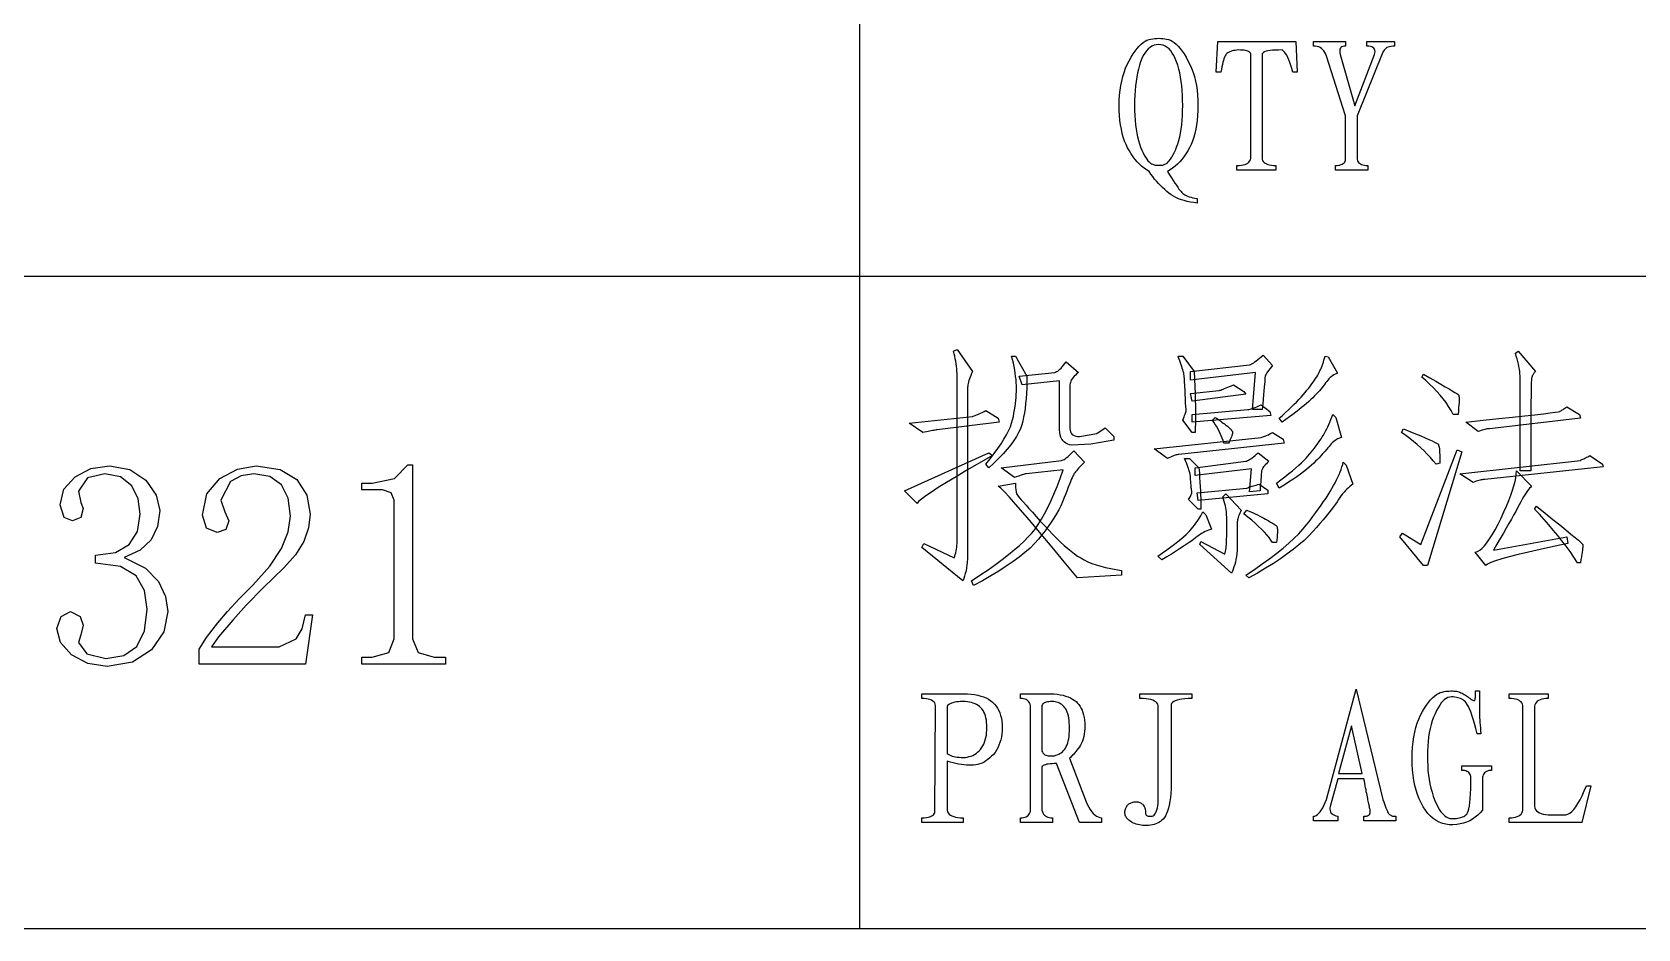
# Model space of a CAD drawing. Extents: x 0 to 420, y 0 to 297.
# Drawn here: x 378.54 to 394.95, y 15 to 24.15 of the extents above; entities that cross this region are included whole.
import ezdxf

# ---------------------------------------------------------------- set-up
doc = ezdxf.new("R2010")
doc.units = 0

msp = doc.modelspace()

# ---------------------------------------------------------------- linework, layer by layer
at = {"color": 7, "lineweight": 25}
for p, q in [((387, 15), (387, 35)), ((415, 21.66), (363, 21.66)), ((415, 15), (303, 15))]:
    msp.add_line(p, q, dxfattribs=at)
for points in [[(389.956, 22.731), (389.93, 22.747), (389.905, 22.765), (389.88, 22.785), (389.857, 22.807), (389.835, 22.83), (389.813, 22.855), (389.793, 22.882), (389.773, 22.911), (389.755, 22.941), (389.737, 22.973), (389.721, 23.007), (389.706, 23.043), (389.693, 23.081), (389.682, 23.121), (389.673, 23.163), (389.665, 23.208), (389.659, 23.254), (389.655, 23.303), (389.652, 23.353), (389.651, 23.406), (389.652, 23.459), (389.655, 23.511), (389.66, 23.561), (389.667, 23.609), (389.677, 23.655), (389.688, 23.7), (389.701, 23.743), (389.716, 23.785), (389.733, 23.825), (389.753, 23.863), (389.773, 23.899), (389.793, 23.932), (389.814, 23.961), (389.834, 23.988), (389.854, 24.011), (389.875, 24.031), (389.895, 24.047), (389.915, 24.061), (389.935, 24.071), (389.956, 24.078), (389.976, 24.083), (389.996, 24.087), (390.016, 24.09), (390.036, 24.091), (390.056, 24.092), (390.076, 24.091), (390.096, 24.09), (390.116, 24.087), (390.135, 24.083), (390.155, 24.078), (390.175, 24.071), (390.194, 24.061), (390.214, 24.047), (390.234, 24.031), (390.254, 24.011), (390.274, 23.988), (390.294, 23.961), (390.314, 23.932), (390.334, 23.899), (390.354, 23.863), (390.374, 23.825), (390.391, 23.785), (390.406, 23.743), (390.419, 23.7), (390.43, 23.655), (390.44, 23.609), (390.447, 23.561), (390.452, 23.511), (390.455, 23.459), (390.456, 23.406), (390.455, 23.353), (390.452, 23.303), (390.448, 23.254), (390.442, 23.208), (390.434, 23.163), (390.425, 23.121), (390.414, 23.081), (390.401, 23.043), (390.386, 23.007), (390.37, 22.973), (390.352, 22.941), (390.333, 22.911), (390.313, 22.882), (390.292, 22.855), (390.27, 22.83), (390.247, 22.807), (390.223, 22.785), (390.197, 22.765), (390.171, 22.747), (390.143, 22.731), (390.164, 22.697), (390.184, 22.667), (390.203, 22.639), (390.22, 22.614), (390.235, 22.591), (390.249, 22.571), (390.262, 22.553), (390.273, 22.538), (390.283, 22.526), (390.292, 22.516), (390.3, 22.507), (390.31, 22.5), (390.322, 22.492), (390.336, 22.486), (390.35, 22.48), (390.367, 22.474), (390.385, 22.469), (390.404, 22.464), (390.425, 22.46), (390.448, 22.457), (390.448, 22.41), (390.413, 22.414), (390.379, 22.419), (390.347, 22.426), (390.315, 22.434), (390.286, 22.443), (390.258, 22.454), (390.231, 22.467), (390.206, 22.48), (390.182, 22.495), (390.159, 22.512), (390.137, 22.529), (390.116, 22.548), (390.095, 22.568), (390.074, 22.588), (390.053, 22.609), (390.033, 22.632), (390.013, 22.655), (389.994, 22.679), (389.975, 22.704)], [(389.995, 22.805), (390.007, 22.801), (390.02, 22.798), (390.032, 22.797), (390.044, 22.795), (390.056, 22.795), (390.068, 22.795), (390.08, 22.797), (390.092, 22.798), (390.104, 22.801), (390.116, 22.805), (390.128, 22.81), (390.14, 22.818), (390.151, 22.829), (390.163, 22.842), (390.176, 22.858), (390.188, 22.877), (390.2, 22.899), (390.212, 22.923), (390.225, 22.951), (390.237, 22.981), (390.249, 23.013), (390.26, 23.048), (390.269, 23.084), (390.277, 23.124), (390.284, 23.165), (390.29, 23.209), (390.294, 23.255), (390.297, 23.303), (390.299, 23.354), (390.3, 23.406), (390.299, 23.459), (390.297, 23.51), (390.294, 23.56), (390.29, 23.607), (390.284, 23.652), (390.277, 23.696), (390.269, 23.738), (390.26, 23.778), (390.249, 23.816), (390.237, 23.852), (390.224, 23.885), (390.21, 23.915), (390.194, 23.941), (390.178, 23.964), (390.16, 23.983), (390.141, 23.999), (390.121, 24.012), (390.1, 24.02), (390.077, 24.026), (390.053, 24.027), (390.03, 24.026), (390.007, 24.02), (389.986, 24.012), (389.966, 23.999), (389.947, 23.983), (389.929, 23.964), (389.913, 23.941), (389.897, 23.915), (389.883, 23.885), (389.87, 23.852), (389.858, 23.816), (389.847, 23.778), (389.838, 23.738), (389.83, 23.696), (389.823, 23.652), (389.817, 23.607), (389.813, 23.56), (389.81, 23.51), (389.808, 23.459), (389.807, 23.406), (389.808, 23.354), (389.81, 23.303), (389.813, 23.255), (389.817, 23.209), (389.823, 23.165), (389.83, 23.124), (389.838, 23.084), (389.847, 23.048), (389.858, 23.013), (389.87, 22.981), (389.882, 22.951), (389.895, 22.923), (389.907, 22.899), (389.92, 22.877), (389.932, 22.858), (389.945, 22.842), (389.957, 22.829), (389.97, 22.818), (389.982, 22.81)], [(391.315, 23.973), (391.279, 23.972), (391.247, 23.971), (391.218, 23.969), (391.193, 23.966), (391.171, 23.963), (391.152, 23.959), (391.137, 23.954), (391.125, 23.948), (391.117, 23.941), (391.112, 23.934), (391.112, 22.856), (391.116, 22.844), (391.123, 22.833), (391.131, 22.824), (391.142, 22.816), (391.155, 22.809), (391.17, 22.803), (391.188, 22.799), (391.207, 22.796), (391.229, 22.794), (391.253, 22.793), (391.253, 22.746), (390.854, 22.746), (390.854, 22.793), (390.878, 22.794), (390.9, 22.796), (390.919, 22.799), (390.937, 22.804), (390.952, 22.811), (390.965, 22.818), (390.976, 22.827), (390.984, 22.838), (390.991, 22.85), (390.995, 22.863), (390.995, 23.934), (390.991, 23.941), (390.985, 23.948), (390.977, 23.954), (390.967, 23.959), (390.956, 23.963), (390.942, 23.966), (390.927, 23.969), (390.91, 23.971), (390.891, 23.972), (390.87, 23.973), (390.852, 23.971), (390.835, 23.968), (390.819, 23.966), (390.805, 23.962), (390.792, 23.958), (390.78, 23.953), (390.769, 23.948), (390.76, 23.943), (390.752, 23.936), (390.745, 23.93), (390.739, 23.922), (390.733, 23.911), (390.727, 23.898), (390.721, 23.883), (390.716, 23.866), (390.71, 23.847), (390.705, 23.825), (390.7, 23.801), (390.695, 23.775), (390.69, 23.746), (390.643, 23.746), (390.659, 24.059), (391.456, 24.059), (391.471, 23.746), (391.425, 23.746), (391.415, 23.782), (391.405, 23.815), (391.395, 23.845), (391.385, 23.872), (391.374, 23.897), (391.363, 23.918), (391.351, 23.936), (391.34, 23.951), (391.328, 23.963)], [(391.862, 22.793), (391.879, 22.794), (391.894, 22.795), (391.907, 22.798), (391.92, 22.802), (391.93, 22.807), (391.94, 22.813), (391.948, 22.82), (391.955, 22.828), (391.96, 22.837), (391.964, 22.848), (391.964, 23.301), (391.768, 23.91), (391.761, 23.929), (391.753, 23.947), (391.743, 23.962), (391.732, 23.975), (391.719, 23.986), (391.706, 23.996), (391.69, 24.003), (391.673, 24.008), (391.655, 24.011), (391.635, 24.012), (391.635, 24.059), (391.964, 24.059), (391.964, 24.012), (391.949, 24.011), (391.936, 24.008), (391.926, 24.004), (391.917, 23.998), (391.911, 23.99), (391.906, 23.981), (391.904, 23.97), (391.904, 23.957), (391.905, 23.942), (391.909, 23.926), (392.057, 23.402), (392.26, 23.926), (392.264, 23.942), (392.265, 23.957), (392.263, 23.97), (392.259, 23.981), (392.253, 23.99), (392.244, 23.998), (392.232, 24.004), (392.218, 24.008), (392.201, 24.011), (392.182, 24.012), (392.182, 24.059), (392.464, 24.059), (392.464, 24.012), (392.446, 24.011), (392.429, 24.009), (392.414, 24.006), (392.4, 24.002), (392.387, 23.996), (392.376, 23.989), (392.367, 23.981), (392.359, 23.972), (392.352, 23.961), (392.346, 23.949), (392.081, 23.301), (392.081, 22.856), (392.085, 22.844), (392.09, 22.833), (392.097, 22.824), (392.106, 22.816), (392.116, 22.809), (392.128, 22.803), (392.141, 22.799), (392.156, 22.796), (392.172, 22.794), (392.19, 22.793), (392.19, 22.746), (391.862, 22.746)], [(388.152, 20.691), (388.143, 20.67), (388.134, 20.65), (388.127, 20.632), (388.121, 20.614), (388.115, 20.597), (388.111, 20.582), (388.108, 20.567), (388.105, 20.554), (388.104, 20.541), (388.103, 20.53), (388.103, 20.503), (388.103, 20.445), (388.103, 20.356), (388.103, 20.235), (388.103, 20.082), (388.103, 19.898), (388.103, 19.682), (388.103, 19.435), (388.103, 19.156), (388.103, 18.845), (388.103, 18.811), (388.101, 18.777), (388.099, 18.745), (388.095, 18.714), (388.091, 18.684), (388.086, 18.656), (388.079, 18.628), (388.072, 18.602), (388.064, 18.576), (388.054, 18.552), (387.634, 18.894), (387.654, 18.933), (387.966, 18.787), (387.972, 18.805), (387.977, 18.822), (387.981, 18.84), (387.985, 18.859), (387.988, 18.877), (387.991, 18.896), (387.993, 18.915), (387.995, 18.934), (387.995, 18.953), (387.996, 18.972), (387.996, 20.642), (387.995, 20.668), (387.994, 20.693), (387.992, 20.718), (387.989, 20.744), (387.986, 20.769), (387.982, 20.795), (387.977, 20.82), (387.971, 20.845), (387.964, 20.871), (387.957, 20.896), (387.996, 20.916)], [(388.709, 20.642), (388.708, 20.581), (388.706, 20.522), (388.704, 20.466), (388.7, 20.413), (388.695, 20.362), (388.689, 20.313), (388.682, 20.267), (388.674, 20.224), (388.665, 20.183), (388.655, 20.144), (388.642, 20.106), (388.624, 20.067), (388.602, 20.027), (388.575, 19.985), (388.544, 19.942), (388.508, 19.897), (388.467, 19.851), (388.422, 19.804), (388.372, 19.755), (388.318, 19.705), (388.289, 19.744), (388.334, 19.799), (388.375, 19.853), (388.412, 19.904), (388.445, 19.952), (388.474, 19.999), (388.5, 20.043), (388.521, 20.085), (388.539, 20.125), (388.552, 20.163), (388.562, 20.198), (388.57, 20.232), (388.576, 20.265), (388.582, 20.298), (388.587, 20.331), (388.591, 20.363), (388.595, 20.394), (388.598, 20.425), (388.6, 20.456), (388.601, 20.486), (388.601, 20.515), (388.601, 20.545), (388.599, 20.576), (388.597, 20.607), (388.593, 20.639), (388.589, 20.672), (388.584, 20.705), (388.577, 20.74), (388.57, 20.775), (388.562, 20.811), (388.552, 20.847), (388.591, 20.847)], [(390.418, 20.691), (390.421, 20.613), (390.424, 20.538), (390.427, 20.467), (390.429, 20.399), (390.43, 20.335), (390.43, 20.274), (390.431, 20.217), (390.43, 20.163), (390.429, 20.113), (390.427, 20.066), (390.398, 20.066), (390.3, 20.193), (390.308, 20.21), (390.314, 20.226), (390.32, 20.24), (390.325, 20.253), (390.328, 20.265), (390.331, 20.276), (390.334, 20.285), (390.335, 20.293), (390.335, 20.3), (390.335, 20.305), (390.334, 20.311), (390.333, 20.32), (390.332, 20.331), (390.331, 20.344), (390.33, 20.36), (390.329, 20.379), (390.328, 20.399), (390.327, 20.423), (390.326, 20.448), (390.325, 20.476), (390.324, 20.505), (390.323, 20.531), (390.321, 20.555), (390.32, 20.578), (390.319, 20.598), (390.317, 20.617), (390.316, 20.634), (390.314, 20.648), (390.312, 20.661), (390.31, 20.672), (390.308, 20.682), (390.305, 20.694), (390.301, 20.708), (390.296, 20.723), (390.291, 20.74), (390.284, 20.758), (390.277, 20.778), (390.27, 20.8), (390.261, 20.823), (390.252, 20.847), (390.3, 20.847)], [(391.013, 20.301), (391.043, 20.681), (390.379, 20.603), (390.379, 20.691), (390.984, 20.759), (390.992, 20.762), (391.002, 20.767), (391.013, 20.772), (391.025, 20.78), (391.038, 20.789), (391.052, 20.799), (391.067, 20.811), (391.084, 20.825), (391.102, 20.84), (391.121, 20.857), (391.218, 20.75), (391.204, 20.733), (391.19, 20.717), (391.179, 20.702), (391.168, 20.688), (391.16, 20.675), (391.153, 20.664), (391.147, 20.653), (391.143, 20.643), (391.141, 20.635), (391.14, 20.628), (391.14, 20.618), (391.139, 20.604), (391.138, 20.584), (391.136, 20.559), (391.133, 20.529), (391.13, 20.493), (391.126, 20.453), (391.122, 20.407), (391.117, 20.357), (391.111, 20.301)], [(391.316, 20.174), (391.287, 20.213), (391.319, 20.242), (391.35, 20.27), (391.38, 20.298), (391.409, 20.325), (391.436, 20.352), (391.461, 20.378), (391.486, 20.403), (391.509, 20.428), (391.53, 20.453), (391.55, 20.476), (391.569, 20.499), (391.587, 20.521), (391.604, 20.543), (391.619, 20.563), (391.633, 20.582), (391.647, 20.601), (391.658, 20.619), (391.669, 20.636), (391.679, 20.652), (391.687, 20.667), (391.695, 20.682), (391.702, 20.697), (391.71, 20.714), (391.717, 20.731), (391.724, 20.749), (391.73, 20.767), (391.737, 20.786), (391.743, 20.806), (391.75, 20.826), (391.755, 20.847), (391.785, 20.838), (391.882, 20.672), (391.869, 20.667), (391.856, 20.661), (391.843, 20.655), (391.83, 20.647), (391.818, 20.637), (391.806, 20.627), (391.794, 20.616), (391.782, 20.603), (391.771, 20.589), (391.76, 20.574), (391.749, 20.558), (391.737, 20.542), (391.724, 20.526), (391.71, 20.509), (391.696, 20.492), (391.68, 20.475), (391.664, 20.457), (391.646, 20.44), (391.628, 20.421), (391.609, 20.403), (391.589, 20.384), (391.566, 20.364), (391.542, 20.343), (391.515, 20.322), (391.487, 20.299), (391.457, 20.276), (391.424, 20.252), (391.39, 20.226), (391.354, 20.2)], [(393.748, 20.623), (393.747, 20.645), (393.746, 20.667), (393.743, 20.691), (393.74, 20.715), (393.735, 20.74), (393.73, 20.766), (393.724, 20.792), (393.716, 20.82), (393.708, 20.848), (393.699, 20.877), (393.728, 20.896), (393.904, 20.691), (393.898, 20.685), (393.893, 20.679), (393.888, 20.673), (393.884, 20.666), (393.88, 20.659), (393.876, 20.652), (393.872, 20.645), (393.87, 20.638), (393.867, 20.63), (393.865, 20.623), (393.863, 20.606), (393.861, 20.572), (393.86, 20.521), (393.859, 20.452), (393.858, 20.366), (393.857, 20.263), (393.856, 20.142), (393.855, 20.004), (393.855, 19.848), (393.855, 19.676), (393.748, 19.676)], [(388.63, 20.642), (388.992, 20.681), (389.002, 20.684), (389.012, 20.689), (389.023, 20.695), (389.034, 20.703), (389.046, 20.713), (389.057, 20.725), (389.07, 20.738), (389.082, 20.753), (389.096, 20.77), (389.109, 20.789), (389.236, 20.681), (389.219, 20.668), (389.204, 20.654), (389.191, 20.641), (389.18, 20.628), (389.17, 20.615), (389.162, 20.603), (389.156, 20.59), (389.152, 20.578), (389.149, 20.566), (389.148, 20.554), (389.148, 20.54), (389.148, 20.518), (389.148, 20.491), (389.148, 20.458), (389.148, 20.418), (389.148, 20.372), (389.148, 20.319), (389.148, 20.261), (389.148, 20.196), (389.148, 20.125), (389.147, 20.106), (389.149, 20.09), (389.153, 20.075), (389.159, 20.062), (389.168, 20.051), (389.179, 20.043), (389.192, 20.036), (389.207, 20.031), (389.225, 20.028), (389.246, 20.027), (389.422, 20.056), (389.509, 20.115), (389.597, 20.027), (389.597, 19.988), (389.363, 19.949), (389.168, 19.939), (389.145, 19.942), (389.125, 19.949), (389.107, 19.957), (389.091, 19.969), (389.077, 19.983), (389.066, 20), (389.056, 20.02), (389.049, 20.042), (389.044, 20.067), (389.041, 20.095), (389.041, 20.593), (388.66, 20.554)], [(390.398, 20.388), (390.379, 20.467), (390.672, 20.496), (390.68, 20.498), (390.69, 20.501), (390.701, 20.505), (390.714, 20.51), (390.728, 20.515), (390.743, 20.522), (390.76, 20.529), (390.778, 20.536), (390.797, 20.545), (390.818, 20.554), (390.925, 20.486), (390.945, 20.457)], [(393.113, 20.252), (393.064, 20.252), (393.042, 20.292), (393.017, 20.333), (392.99, 20.372), (392.961, 20.411), (392.93, 20.449), (392.897, 20.487), (392.861, 20.524), (392.823, 20.561), (392.784, 20.597), (392.742, 20.633), (392.761, 20.662), (392.826, 20.625), (392.885, 20.591), (392.937, 20.561), (392.982, 20.534), (393.021, 20.512), (393.054, 20.492), (393.08, 20.477), (393.099, 20.465), (393.112, 20.457), (393.118, 20.452), (393.12, 20.447), (393.122, 20.439), (393.124, 20.428), (393.124, 20.413), (393.124, 20.394), (393.123, 20.373), (393.122, 20.348), (393.119, 20.319), (393.116, 20.287)], [(390.398, 20.252), (390.964, 20.301), (390.976, 20.303), (390.989, 20.306), (391.001, 20.309), (391.014, 20.313), (391.028, 20.318), (391.042, 20.323), (391.056, 20.329), (391.071, 20.335), (391.086, 20.342), (391.101, 20.349), (391.189, 20.281), (391.199, 20.242), (390.398, 20.174)], [(387.644, 20.066), (387.507, 20.164), (388.152, 20.232), (388.16, 20.234), (388.17, 20.238), (388.181, 20.242), (388.193, 20.246), (388.206, 20.252), (388.22, 20.258), (388.235, 20.265), (388.252, 20.273), (388.27, 20.281), (388.289, 20.291), (388.416, 20.213), (388.425, 20.174), (387.791, 20.095), (387.78, 20.093), (387.769, 20.091), (387.757, 20.089), (387.744, 20.086), (387.73, 20.083), (387.714, 20.08), (387.698, 20.077), (387.681, 20.074), (387.663, 20.07)], [(390.603, 20.193), (390.632, 20.222), (390.651, 20.209), (390.669, 20.197), (390.685, 20.185), (390.7, 20.174), (390.714, 20.164), (390.727, 20.154), (390.738, 20.146), (390.748, 20.138), (390.757, 20.131), (390.764, 20.125), (390.771, 20.119), (390.777, 20.113), (390.783, 20.108), (390.788, 20.103), (390.792, 20.098), (390.797, 20.093), (390.8, 20.088), (390.803, 20.084), (390.806, 20.08), (390.808, 20.076), (390.81, 20.071), (390.81, 20.065), (390.809, 20.057), (390.807, 20.048), (390.803, 20.037), (390.799, 20.024), (390.793, 20.01), (390.786, 19.995), (390.778, 19.977), (390.769, 19.959), (390.72, 19.959), (390.712, 19.984), (390.703, 20.009), (390.693, 20.033), (390.683, 20.057), (390.672, 20.081), (390.659, 20.104), (390.647, 20.127), (390.633, 20.149), (390.618, 20.171)], [(391.287, 19.5), (391.257, 19.549), (391.303, 19.583), (391.345, 19.616), (391.385, 19.647), (391.422, 19.677), (391.455, 19.706), (391.486, 19.733), (391.514, 19.759), (391.539, 19.783), (391.561, 19.806), (391.58, 19.827), (391.597, 19.847), (391.614, 19.867), (391.63, 19.888), (391.645, 19.907), (391.66, 19.927), (391.675, 19.946), (391.688, 19.966), (391.702, 19.985), (391.714, 20.004), (391.726, 20.022), (391.738, 20.041), (391.749, 20.061), (391.76, 20.082), (391.772, 20.103), (391.782, 20.126), (391.793, 20.149), (391.803, 20.174), (391.814, 20.199), (391.824, 20.225), (391.834, 20.252), (391.863, 20.222), (391.922, 20.017), (391.908, 20.013), (391.895, 20.007), (391.881, 20.001), (391.868, 19.993), (391.856, 19.984), (391.843, 19.975), (391.831, 19.964), (391.818, 19.952), (391.806, 19.939), (391.795, 19.925), (391.782, 19.91), (391.77, 19.894), (391.756, 19.878), (391.741, 19.862), (391.726, 19.845), (391.71, 19.828), (391.693, 19.81), (391.676, 19.792), (391.657, 19.773), (391.638, 19.754), (391.617, 19.734), (391.593, 19.712), (391.566, 19.69), (391.535, 19.666), (391.502, 19.641), (391.465, 19.615), (391.425, 19.588), (391.382, 19.56), (391.336, 19.53)], [(393.191, 20.174), (393.369, 20.192), (393.529, 20.209), (393.671, 20.224), (393.794, 20.238), (393.899, 20.249), (393.986, 20.259), (394.054, 20.267), (394.104, 20.274), (394.135, 20.278), (394.148, 20.281), (394.152, 20.283), (394.157, 20.286), (394.163, 20.289), (394.17, 20.293), (394.177, 20.298), (394.186, 20.303), (394.195, 20.309), (394.204, 20.315), (394.215, 20.322), (394.226, 20.33), (394.353, 20.252), (394.363, 20.213), (393.435, 20.105), (393.427, 20.105), (393.418, 20.104), (393.408, 20.103), (393.398, 20.101), (393.386, 20.098), (393.374, 20.095), (393.361, 20.091), (393.348, 20.086), (393.333, 20.081), (393.318, 20.076)], [(391.218, 20.066), (391.326, 19.998), (391.336, 19.959), (390.261, 19.842), (390.253, 19.841), (390.244, 19.84), (390.234, 19.838), (390.224, 19.835), (390.213, 19.832), (390.2, 19.827), (390.188, 19.822), (390.174, 19.817), (390.159, 19.81), (390.144, 19.802), (390.007, 19.9), (391.101, 20.017), (391.109, 20.02), (391.118, 20.022), (391.128, 20.026), (391.139, 20.03), (391.15, 20.034), (391.162, 20.04), (391.175, 20.045), (391.189, 20.052), (391.203, 20.059)], [(392.927, 19.754), (392.888, 19.744), (392.86, 19.779), (392.831, 19.813), (392.799, 19.847), (392.766, 19.88), (392.732, 19.912), (392.696, 19.944), (392.659, 19.976), (392.62, 20.006), (392.579, 20.037), (392.537, 20.066), (392.556, 20.105), (392.621, 20.079), (392.68, 20.055), (392.732, 20.033), (392.777, 20.014), (392.816, 19.997), (392.849, 19.982), (392.874, 19.969), (392.894, 19.958), (392.907, 19.95), (392.913, 19.944), (392.915, 19.938), (392.918, 19.929), (392.92, 19.917), (392.922, 19.902), (392.924, 19.884), (392.925, 19.864), (392.926, 19.84), (392.927, 19.814), (392.927, 19.785)], [(388.357, 19.832), (388.219, 19.753), (388.095, 19.681), (387.984, 19.616), (387.887, 19.557), (387.803, 19.505), (387.732, 19.459), (387.676, 19.42), (387.632, 19.388), (387.602, 19.362), (387.586, 19.343), (387.459, 19.47), (388.318, 19.861)], [(388.826, 18.977), (388.786, 18.933), (388.74, 18.888), (388.688, 18.842), (388.63, 18.796), (388.567, 18.749), (388.498, 18.701), (388.422, 18.653), (388.341, 18.604), (388.255, 18.554), (388.162, 18.504), (388.142, 18.552), (388.229, 18.61), (388.311, 18.666), (388.386, 18.719), (388.456, 18.771), (388.521, 18.821), (388.579, 18.869), (388.632, 18.915), (388.68, 18.959), (388.721, 19.001), (388.757, 19.041), (388.791, 19.082), (388.823, 19.129), (388.856, 19.181), (388.889, 19.238), (388.921, 19.3), (388.953, 19.367), (388.985, 19.439), (389.017, 19.516), (389.048, 19.598), (389.08, 19.685), (388.699, 19.646), (388.691, 19.644), (388.682, 19.642), (388.672, 19.639), (388.661, 19.635), (388.65, 19.632), (388.638, 19.627), (388.625, 19.623), (388.611, 19.618), (388.597, 19.613), (388.582, 19.607), (388.445, 19.705), (389.06, 19.783), (389.068, 19.784), (389.078, 19.787), (389.088, 19.792), (389.099, 19.799), (389.111, 19.807), (389.125, 19.818), (389.139, 19.831), (389.154, 19.845), (389.17, 19.862), (389.187, 19.881), (389.295, 19.763), (389.278, 19.746), (389.262, 19.73), (389.248, 19.715), (389.235, 19.702), (389.224, 19.689), (389.214, 19.677), (389.205, 19.667), (389.198, 19.657), (389.192, 19.649), (389.187, 19.641), (389.183, 19.633), (389.177, 19.621), (389.17, 19.605), (389.162, 19.587), (389.153, 19.564), (389.143, 19.539), (389.131, 19.51), (389.118, 19.477), (389.105, 19.441), (389.089, 19.402), (389.073, 19.361), (389.054, 19.319), (389.033, 19.278), (389.01, 19.236), (388.984, 19.193), (388.957, 19.151), (388.927, 19.108), (388.896, 19.065), (388.862, 19.021)], [(390.427, 19.627), (390.427, 19.705), (390.945, 19.773), (390.953, 19.776), (390.963, 19.78), (390.973, 19.785), (390.984, 19.792), (390.996, 19.8), (391.009, 19.809), (391.024, 19.82), (391.039, 19.833), (391.055, 19.846), (391.072, 19.861), (391.179, 19.773), (391.166, 19.76), (391.155, 19.747), (391.144, 19.736), (391.135, 19.725), (391.127, 19.715), (391.12, 19.705), (391.115, 19.697), (391.111, 19.689), (391.108, 19.682), (391.106, 19.676), (391.105, 19.668), (391.104, 19.658), (391.103, 19.645), (391.101, 19.629), (391.1, 19.61), (391.098, 19.588), (391.097, 19.563), (391.095, 19.535), (391.093, 19.504), (391.091, 19.47), (390.984, 19.461), (391.004, 19.695)], [(392.517, 19.002), (392.547, 19.041), (392.732, 18.924), (393.103, 19.89), (393.152, 19.871), (392.8, 18.709), (392.761, 18.709)], [(379.93, 18.241), (379.889, 18.032), (379.766, 17.849), (379.57, 17.722), (379.31, 17.679), (379.114, 17.709), (378.948, 17.796), (378.834, 17.922), (378.796, 18.065), (378.842, 18.188), (378.936, 18.241), (379.035, 18.188), (379.065, 18.101), (379.041, 18.001), (379.018, 17.925), (379.105, 17.808), (379.298, 17.761), (379.483, 17.792), (379.614, 17.884), (379.693, 18.041), (379.719, 18.264), (379.692, 18.454), (379.608, 18.603), (379.449, 18.7), (379.193, 18.732), (379.193, 18.814), (379.396, 18.842), (379.538, 18.925), (379.622, 19.058), (379.649, 19.235), (379.627, 19.389), (379.562, 19.522), (379.449, 19.614), (379.287, 19.644), (379.111, 19.603), (379.018, 19.469), (379.041, 19.352), (379.065, 19.293), (379.041, 19.2), (378.959, 19.165), (378.872, 19.2), (378.831, 19.329), (378.869, 19.488), (378.983, 19.615), (379.146, 19.698), (379.334, 19.726), (379.544, 19.69), (379.708, 19.58), (379.813, 19.429), (379.848, 19.27), (379.826, 19.108), (379.76, 18.972), (379.648, 18.865), (379.486, 18.791), (379.702, 18.682), (379.836, 18.545), (379.907, 18.393)], [(381.186, 19.212), (381.162, 19.397), (381.092, 19.533), (380.975, 19.617), (380.811, 19.644), (380.681, 19.625), (380.572, 19.568), (380.472, 19.375), (380.513, 19.258), (380.554, 19.165), (380.525, 19.077), (380.437, 19.048), (380.326, 19.089), (380.285, 19.223), (380.329, 19.44), (380.461, 19.598), (380.642, 19.694), (380.835, 19.726), (381.079, 19.691), (381.25, 19.586), (381.351, 19.428), (381.385, 19.235), (381.368, 19.095), (381.32, 18.954), (381.237, 18.817), (381.116, 18.685), (380.907, 18.481), (380.733, 18.303), (380.595, 18.153), (380.45, 17.982), (380.379, 17.878), (381.069, 17.878), (381.244, 17.96), (381.303, 18.062), (381.338, 18.206), (381.408, 18.206), (381.338, 17.703), (380.25, 17.703), (380.25, 17.855), (380.328, 17.975), (380.443, 18.124), (380.542, 18.24), (380.661, 18.368), (380.8, 18.51), (380.972, 18.703), (381.092, 18.884), (381.162, 19.054)], [(382.43, 19.738), (382.43, 17.96), (382.488, 17.82), (382.652, 17.773), (382.769, 17.773), (382.769, 17.703), (381.915, 17.703), (381.915, 17.773), (382.02, 17.773), (382.19, 17.82), (382.243, 17.96), (382.243, 19.375), (382.213, 19.451), (382.126, 19.481), (381.915, 19.481), (381.915, 19.551), (382.02, 19.551), (382.248, 19.598), (382.383, 19.738)], [(390.466, 19.705), (390.47, 19.655), (390.473, 19.607), (390.476, 19.56), (390.479, 19.516), (390.481, 19.473), (390.483, 19.432), (390.484, 19.392), (390.485, 19.355), (390.486, 19.319), (390.486, 19.285), (390.457, 19.285), (390.359, 19.383), (390.366, 19.394), (390.373, 19.405), (390.378, 19.415), (390.383, 19.424), (390.387, 19.433), (390.39, 19.441), (390.392, 19.448), (390.393, 19.454), (390.394, 19.46), (390.393, 19.466), (390.392, 19.471), (390.391, 19.477), (390.39, 19.484), (390.389, 19.492), (390.388, 19.501), (390.387, 19.511), (390.386, 19.521), (390.385, 19.533), (390.384, 19.545), (390.383, 19.558), (390.382, 19.572), (390.381, 19.584), (390.38, 19.595), (390.38, 19.606), (390.379, 19.616), (390.378, 19.625), (390.377, 19.632), (390.376, 19.64), (390.375, 19.646), (390.374, 19.651), (390.372, 19.657), (390.37, 19.665), (390.367, 19.675), (390.363, 19.687), (390.358, 19.701), (390.352, 19.717), (390.345, 19.736), (390.338, 19.756), (390.329, 19.778), (390.32, 19.802), (390.369, 19.802)], [(390.974, 18.582), (390.945, 18.611), (391.032, 18.669), (391.113, 18.725), (391.189, 18.78), (391.26, 18.834), (391.325, 18.886), (391.384, 18.936), (391.437, 18.985), (391.486, 19.033), (391.528, 19.079), (391.565, 19.124), (391.598, 19.167), (391.63, 19.209), (391.66, 19.249), (391.689, 19.289), (391.715, 19.326), (391.74, 19.363), (391.764, 19.398), (391.785, 19.432), (391.805, 19.464), (391.824, 19.495), (391.841, 19.525), (391.857, 19.554), (391.871, 19.583), (391.885, 19.61), (391.897, 19.638), (391.908, 19.664), (391.918, 19.69), (391.927, 19.715), (391.935, 19.74), (391.941, 19.763), (391.97, 19.734), (392.039, 19.539), (392.023, 19.528), (392.008, 19.517), (391.993, 19.504), (391.978, 19.49), (391.963, 19.475), (391.948, 19.459), (391.934, 19.442), (391.92, 19.423), (391.906, 19.403), (391.892, 19.383), (391.877, 19.36), (391.86, 19.335), (391.84, 19.308), (391.817, 19.279), (391.792, 19.247), (391.764, 19.213), (391.734, 19.177), (391.702, 19.139), (391.666, 19.098), (391.629, 19.055), (391.587, 19.011), (391.54, 18.966), (391.488, 18.92), (391.43, 18.874), (391.367, 18.827), (391.299, 18.779), (391.226, 18.731), (391.147, 18.682), (391.063, 18.632)], [(393.132, 19.646), (394.363, 19.783), (394.371, 19.787), (394.379, 19.791), (394.388, 19.796), (394.397, 19.8), (394.407, 19.805), (394.417, 19.81), (394.427, 19.815), (394.438, 19.82), (394.449, 19.826), (394.461, 19.832), (394.588, 19.744), (394.597, 19.715), (393.386, 19.588), (393.378, 19.587), (393.369, 19.586), (393.359, 19.585), (393.349, 19.583), (393.338, 19.58), (393.325, 19.577), (393.313, 19.573), (393.299, 19.569), (393.284, 19.564), (393.269, 19.558)], [(388.416, 19.519), (388.591, 19.549), (388.592, 19.532), (388.592, 19.516), (388.593, 19.502), (388.594, 19.488), (388.595, 19.477), (388.597, 19.466), (388.599, 19.457), (388.601, 19.449), (388.603, 19.442), (388.606, 19.436), (388.611, 19.429), (388.62, 19.417), (388.634, 19.401), (388.651, 19.381), (388.673, 19.356), (388.699, 19.326), (388.729, 19.292), (388.764, 19.253), (388.803, 19.21), (388.845, 19.163), (388.89, 19.114), (388.932, 19.069), (388.974, 19.026), (389.014, 18.986), (389.053, 18.949), (389.09, 18.915), (389.126, 18.884), (389.161, 18.855), (389.194, 18.829), (389.226, 18.806), (389.259, 18.786), (389.294, 18.766), (389.332, 18.748), (389.373, 18.731), (389.417, 18.716), (389.463, 18.702), (389.512, 18.689), (389.564, 18.678), (389.618, 18.668), (389.675, 18.66), (389.675, 18.611), (389.226, 18.582), (389.09, 18.748), (388.966, 18.897), (388.854, 19.031), (388.754, 19.149), (388.667, 19.251), (388.592, 19.336), (388.53, 19.406), (388.479, 19.46), (388.441, 19.498)], [(391.17, 19.48), (391.17, 19.441), (390.457, 19.373), (390.447, 19.451), (390.955, 19.5), (390.965, 19.504), (390.975, 19.508), (390.987, 19.511), (390.998, 19.515), (391.011, 19.519), (391.024, 19.523), (391.037, 19.527), (391.052, 19.531), (391.066, 19.535), (391.082, 19.539)], [(393.738, 19.329), (393.721, 19.297), (393.702, 19.262), (393.681, 19.224), (393.658, 19.182), (393.633, 19.137), (393.605, 19.089), (393.576, 19.038), (393.544, 18.984), (393.51, 18.926), (393.474, 18.865), (394.226, 19.002), (394.236, 18.933), (394.087, 18.903), (393.952, 18.874), (393.832, 18.847), (393.727, 18.822), (393.635, 18.799), (393.559, 18.777), (393.496, 18.758), (393.448, 18.74), (393.415, 18.723), (393.396, 18.709), (393.289, 18.845), (393.311, 18.852), (393.334, 18.866), (393.358, 18.885), (393.382, 18.91), (393.408, 18.942), (393.435, 18.98), (393.463, 19.024), (393.492, 19.074), (393.522, 19.13), (393.552, 19.192), (393.582, 19.256), (393.609, 19.316), (393.632, 19.373), (393.652, 19.426), (393.67, 19.477), (393.684, 19.523), (393.695, 19.566), (393.702, 19.606), (393.707, 19.643), (393.709, 19.676), (393.865, 19.519), (393.855, 19.51), (393.844, 19.499), (393.833, 19.486), (393.821, 19.47), (393.809, 19.452), (393.796, 19.432), (393.782, 19.41), (393.768, 19.385), (393.753, 19.358)], [(390.75, 19.207), (390.749, 19.223), (390.748, 19.24), (390.746, 19.258), (390.743, 19.277), (390.74, 19.297), (390.736, 19.318), (390.73, 19.34), (390.725, 19.363), (390.718, 19.387), (390.711, 19.412), (390.74, 19.441), (390.896, 19.275), (390.889, 19.258), (390.882, 19.242), (390.876, 19.227), (390.871, 19.213), (390.867, 19.199), (390.863, 19.187), (390.861, 19.176), (390.859, 19.166), (390.857, 19.156), (390.857, 19.148), (390.857, 19.139), (390.857, 19.126), (390.857, 19.109), (390.857, 19.089), (390.857, 19.065), (390.857, 19.038), (390.857, 19.007), (390.857, 18.973), (390.857, 18.935), (390.857, 18.894), (390.855, 18.862), (390.852, 18.831), (390.848, 18.801), (390.843, 18.772), (390.838, 18.745), (390.831, 18.72), (390.824, 18.695), (390.816, 18.672), (390.808, 18.651), (390.798, 18.631), (390.476, 18.924), (390.486, 18.953), (390.73, 18.826), (390.734, 18.84), (390.737, 18.855), (390.74, 18.87), (390.743, 18.887), (390.745, 18.904), (390.747, 18.922), (390.748, 18.941), (390.749, 18.96), (390.749, 18.981), (390.75, 19.002)], [(390.593, 19.08), (390.578, 19.075), (390.562, 19.07), (390.546, 19.064), (390.53, 19.056), (390.514, 19.048), (390.498, 19.039), (390.482, 19.029), (390.465, 19.017), (390.449, 19.005), (390.432, 18.992), (390.414, 18.977), (390.392, 18.961), (390.366, 18.943), (390.337, 18.923), (390.304, 18.902), (390.268, 18.878), (390.228, 18.853), (390.184, 18.826), (390.137, 18.798), (390.086, 18.767), (390.047, 18.806), (390.094, 18.839), (390.138, 18.87), (390.178, 18.899), (390.216, 18.927), (390.25, 18.954), (390.281, 18.979), (390.309, 19.003), (390.334, 19.025), (390.355, 19.046), (390.374, 19.065), (390.39, 19.084), (390.405, 19.102), (390.42, 19.121), (390.435, 19.14), (390.448, 19.159), (390.461, 19.178), (390.473, 19.197), (390.485, 19.217), (390.495, 19.236), (390.505, 19.256), (390.535, 19.226)], [(390.925, 19.236), (390.955, 19.275), (390.985, 19.262), (391.013, 19.249), (391.04, 19.237), (391.065, 19.225), (391.088, 19.214), (391.109, 19.204), (391.128, 19.194), (391.145, 19.184), (391.161, 19.176), (391.174, 19.168), (391.187, 19.16), (391.198, 19.153), (391.209, 19.146), (391.218, 19.14), (391.227, 19.135), (391.235, 19.13), (391.242, 19.125), (391.248, 19.121), (391.253, 19.117), (391.257, 19.114), (391.261, 19.11), (391.264, 19.102), (391.266, 19.092), (391.267, 19.08), (391.267, 19.064), (391.267, 19.045), (391.266, 19.024), (391.264, 19), (391.261, 18.973), (391.257, 18.943), (391.218, 18.943), (391.201, 18.969), (391.182, 18.995), (391.159, 19.023), (391.134, 19.051), (391.106, 19.08), (391.075, 19.109), (391.042, 19.14), (391.006, 19.171), (390.967, 19.203)], [(394.363, 18.738), (394.334, 18.738), (394.296, 18.794), (394.257, 18.851), (394.216, 18.906), (394.174, 18.961), (394.131, 19.016), (394.086, 19.071), (394.04, 19.125), (393.993, 19.179), (393.944, 19.232), (393.894, 19.285), (393.914, 19.314), (394.003, 19.243), (394.083, 19.18), (394.153, 19.123), (394.214, 19.074), (394.266, 19.031), (394.309, 18.995), (394.343, 18.967), (394.367, 18.945), (394.382, 18.931), (394.387, 18.924), (394.388, 18.918), (394.388, 18.91), (394.387, 18.899), (394.386, 18.884), (394.384, 18.867), (394.381, 18.847), (394.377, 18.824), (394.373, 18.799), (394.368, 18.77)], [(387.776, 17.281), (387.772, 17.295), (387.766, 17.307), (387.757, 17.317), (387.746, 17.326), (387.733, 17.334), (387.718, 17.341), (387.701, 17.345), (387.681, 17.349), (387.659, 17.351), (387.635, 17.352), (387.635, 17.399), (388.065, 17.399), (388.103, 17.398), (388.139, 17.395), (388.174, 17.391), (388.206, 17.385), (388.236, 17.377), (388.264, 17.368), (388.291, 17.357), (388.315, 17.344), (388.338, 17.329), (388.358, 17.313), (388.377, 17.295), (388.393, 17.275), (388.408, 17.253), (388.421, 17.23), (388.431, 17.205), (388.44, 17.179), (388.447, 17.15), (388.452, 17.12), (388.455, 17.088), (388.456, 17.055), (388.455, 17.021), (388.452, 16.989), (388.448, 16.958), (388.441, 16.929), (388.433, 16.901), (388.423, 16.874), (388.412, 16.849), (388.398, 16.825), (388.383, 16.802), (388.366, 16.781), (388.348, 16.762), (388.329, 16.745), (388.31, 16.729), (388.29, 16.715), (388.27, 16.703), (388.25, 16.693), (388.229, 16.685), (388.207, 16.679), (388.185, 16.675), (388.163, 16.672), (388.14, 16.671), (388.116, 16.671), (388.091, 16.672), (388.065, 16.675), (388.039, 16.678), (388.011, 16.682), (387.983, 16.688), (387.954, 16.695), (387.924, 16.702), (387.893, 16.711), (387.893, 16.211), (387.898, 16.196), (387.905, 16.183), (387.915, 16.171), (387.927, 16.161), (387.942, 16.153), (387.96, 16.146), (387.98, 16.14), (388.003, 16.136), (388.029, 16.134), (388.057, 16.133), (388.057, 16.086), (387.635, 16.086), (387.635, 16.133), (387.659, 16.134), (387.681, 16.136), (387.7, 16.139), (387.717, 16.143), (387.731, 16.149), (387.743, 16.156), (387.753, 16.164), (387.76, 16.173), (387.766, 16.184), (387.768, 16.196)], [(388.862, 16.656), (388.862, 16.211), (388.866, 16.196), (388.871, 16.183), (388.878, 16.171), (388.887, 16.161), (388.897, 16.153), (388.909, 16.146), (388.922, 16.14), (388.937, 16.136), (388.953, 16.134), (388.971, 16.133), (388.971, 16.086), (388.643, 16.086), (388.643, 16.133), (388.66, 16.134), (388.675, 16.136), (388.689, 16.139), (388.701, 16.144), (388.712, 16.151), (388.721, 16.158), (388.729, 16.167), (388.736, 16.178), (388.741, 16.19), (388.745, 16.203), (388.745, 17.281), (388.741, 17.295), (388.736, 17.307), (388.729, 17.317), (388.721, 17.326), (388.712, 17.334), (388.701, 17.341), (388.689, 17.345), (388.675, 17.349), (388.66, 17.351), (388.643, 17.352), (388.643, 17.399), (388.987, 17.399), (389.019, 17.395), (389.049, 17.39), (389.077, 17.384), (389.104, 17.376), (389.129, 17.367), (389.152, 17.357), (389.173, 17.346), (389.192, 17.334), (389.21, 17.32), (389.225, 17.305), (389.239, 17.289), (389.252, 17.271), (389.263, 17.251), (389.273, 17.231), (389.281, 17.208), (389.288, 17.184), (389.293, 17.159), (389.297, 17.132), (389.299, 17.104), (389.3, 17.074), (389.299, 17.045), (389.297, 17.016), (389.294, 16.989), (389.289, 16.964), (389.283, 16.94), (389.276, 16.917), (389.267, 16.896), (389.257, 16.876), (389.246, 16.857), (389.233, 16.84), (389.22, 16.824), (389.208, 16.81), (389.197, 16.797), (389.187, 16.785), (389.177, 16.775), (389.169, 16.766), (389.161, 16.758), (389.154, 16.751), (389.148, 16.746), (389.143, 16.742), (389.315, 16.297), (389.328, 16.267), (389.341, 16.241), (389.355, 16.217), (389.37, 16.196), (389.385, 16.178), (389.401, 16.163), (389.418, 16.151), (389.435, 16.142), (389.453, 16.136), (389.471, 16.133), (389.471, 16.086), (389.245, 16.086), (389.01, 16.688), (388.987, 16.687), (388.965, 16.686), (388.945, 16.685), (388.927, 16.683), (388.911, 16.68), (388.897, 16.676), (388.885, 16.672), (388.875, 16.668), (388.868, 16.662)], [(389.772, 16.094), (389.761, 16.102), (389.751, 16.11), (389.742, 16.118), (389.734, 16.126), (389.727, 16.135), (389.722, 16.144), (389.717, 16.152), (389.713, 16.161), (389.711, 16.171), (389.71, 16.18), (389.709, 16.189), (389.71, 16.198), (389.711, 16.207), (389.712, 16.216), (389.715, 16.224), (389.718, 16.232), (389.721, 16.24), (389.726, 16.247), (389.731, 16.255), (389.737, 16.262), (389.744, 16.269), (389.75, 16.275), (389.758, 16.28), (389.766, 16.284), (389.774, 16.288), (389.783, 16.291), (389.792, 16.294), (389.802, 16.296), (389.812, 16.297), (389.823, 16.297), (389.834, 16.297), (389.844, 16.296), (389.853, 16.294), (389.862, 16.291), (389.87, 16.287), (389.877, 16.283), (389.884, 16.278), (389.891, 16.272), (389.896, 16.265), (389.901, 16.258), (389.906, 16.25), (389.909, 16.243), (389.913, 16.235), (389.915, 16.227), (389.918, 16.22), (389.919, 16.213), (389.921, 16.205), (389.921, 16.198), (389.921, 16.191), (389.921, 16.184), (389.921, 16.177), (389.922, 16.171), (389.924, 16.166), (389.928, 16.161), (389.932, 16.157), (389.938, 16.154), (389.946, 16.152), (389.954, 16.15), (389.964, 16.149), (389.975, 16.149), (389.987, 16.15), (389.997, 16.154), (390.007, 16.161), (390.015, 16.17), (390.023, 16.182), (390.03, 16.196), (390.036, 16.214), (390.042, 16.234), (390.046, 16.256), (390.05, 16.281), (390.05, 17.281), (390.045, 17.295), (390.037, 17.307), (390.026, 17.317), (390.012, 17.326), (389.995, 17.334), (389.975, 17.341), (389.951, 17.345), (389.925, 17.349), (389.895, 17.351), (389.862, 17.352), (389.862, 17.399), (390.393, 17.399), (390.393, 17.352), (390.356, 17.351), (390.322, 17.349), (390.292, 17.346), (390.266, 17.342), (390.243, 17.336), (390.224, 17.329), (390.208, 17.321), (390.196, 17.312), (390.187, 17.301), (390.182, 17.289), (390.182, 16.43), (390.179, 16.383), (390.174, 16.34), (390.168, 16.3), (390.162, 16.264), (390.154, 16.232), (390.145, 16.203), (390.136, 16.177), (390.125, 16.155), (390.113, 16.136), (390.1, 16.121), (390.087, 16.109), (390.072, 16.097), (390.057, 16.087), (390.042, 16.079), (390.025, 16.071), (390.008, 16.066), (389.99, 16.061), (389.972, 16.058), (389.952, 16.056), (389.932, 16.055), (389.912, 16.055), (389.893, 16.056), (389.875, 16.058), (389.858, 16.061), (389.842, 16.065), (389.826, 16.069), (389.811, 16.074), (389.797, 16.08), (389.784, 16.087)], [(392.214, 16.219), (392.212, 16.227), (392.21, 16.236), (392.208, 16.246), (392.206, 16.256), (392.204, 16.267), (392.201, 16.278), (392.199, 16.291), (392.196, 16.304), (392.193, 16.318), (392.19, 16.332), (392.187, 16.348), (392.184, 16.364), (392.18, 16.381), (392.176, 16.4), (392.173, 16.419), (392.169, 16.44), (392.164, 16.461), (392.16, 16.483), (392.156, 16.507), (392.151, 16.531), (391.885, 16.531), (391.807, 16.25), (391.804, 16.235), (391.803, 16.221), (391.805, 16.208), (391.809, 16.196), (391.815, 16.186), (391.824, 16.176), (391.836, 16.168), (391.85, 16.16), (391.866, 16.154), (391.885, 16.149), (391.885, 16.102), (391.635, 16.102), (391.635, 16.149), (391.649, 16.152), (391.663, 16.158), (391.677, 16.167), (391.69, 16.18), (391.704, 16.196), (391.717, 16.214), (391.73, 16.236), (391.743, 16.261), (391.756, 16.289), (391.768, 16.321), (392.073, 17.446), (392.346, 16.321), (392.354, 16.297), (392.361, 16.275), (392.368, 16.255), (392.375, 16.237), (392.382, 16.221), (392.388, 16.207), (392.393, 16.195), (392.399, 16.186), (392.404, 16.178), (392.409, 16.172), (392.414, 16.168), (392.419, 16.164), (392.425, 16.16), (392.431, 16.157), (392.438, 16.154), (392.445, 16.152), (392.453, 16.151), (392.461, 16.15), (392.47, 16.149), (392.479, 16.149), (392.479, 16.102), (392.151, 16.102), (392.151, 16.149), (392.159, 16.149), (392.166, 16.149), (392.172, 16.15), (392.179, 16.151), (392.184, 16.153), (392.19, 16.154), (392.194, 16.156), (392.199, 16.159), (392.202, 16.161), (392.206, 16.164), (392.209, 16.168), (392.211, 16.171), (392.213, 16.176), (392.215, 16.181), (392.216, 16.186), (392.216, 16.191), (392.216, 16.198), (392.216, 16.204), (392.215, 16.211)], [(392.952, 17.418), (392.971, 17.422), (392.989, 17.425), (393.007, 17.427), (393.024, 17.428), (393.04, 17.429), (393.055, 17.429), (393.069, 17.428), (393.083, 17.427), (393.096, 17.425), (393.108, 17.422), (393.12, 17.419), (393.131, 17.415), (393.143, 17.41), (393.154, 17.405), (393.166, 17.4), (393.177, 17.393), (393.188, 17.387), (393.199, 17.38), (393.21, 17.372), (393.221, 17.363), (393.232, 17.355), (393.241, 17.348), (393.25, 17.343), (393.258, 17.338), (393.264, 17.334), (393.27, 17.332), (393.275, 17.33), (393.279, 17.33), (393.282, 17.33), (393.284, 17.332), (393.285, 17.335), (393.287, 17.34), (393.288, 17.346), (393.289, 17.353), (393.29, 17.363), (393.29, 17.373), (393.291, 17.385), (393.291, 17.398), (393.292, 17.413), (393.292, 17.43), (393.331, 17.43), (393.331, 17.413), (393.331, 17.395), (393.331, 17.377), (393.331, 17.359), (393.331, 17.341), (393.331, 17.323), (393.331, 17.304), (393.331, 17.285), (393.331, 17.266), (393.331, 17.246), (393.331, 17.226), (393.331, 17.205), (393.332, 17.182), (393.333, 17.159), (393.335, 17.134), (393.336, 17.108), (393.338, 17.081), (393.341, 17.053), (393.343, 17.023), (393.346, 16.992), (393.307, 16.992), (393.294, 17.046), (393.28, 17.096), (393.267, 17.14), (393.254, 17.18), (393.242, 17.215), (393.23, 17.246), (393.219, 17.271), (393.207, 17.292), (393.197, 17.309), (393.186, 17.321), (393.176, 17.329), (393.164, 17.337), (393.152, 17.344), (393.139, 17.351), (393.126, 17.356), (393.111, 17.36), (393.096, 17.363), (393.08, 17.366), (393.063, 17.367), (393.046, 17.367), (393.028, 17.366), (393.01, 17.361), (392.993, 17.352), (392.976, 17.34), (392.959, 17.324), (392.942, 17.306), (392.926, 17.283), (392.909, 17.257), (392.893, 17.228), (392.878, 17.196), (392.863, 17.16), (392.85, 17.123), (392.838, 17.085), (392.828, 17.044), (392.819, 17.002), (392.812, 16.958), (392.807, 16.913), (392.803, 16.866), (392.8, 16.817), (392.8, 16.766), (392.8, 16.715), (392.803, 16.665), (392.806, 16.617), (392.811, 16.57), (392.818, 16.525), (392.826, 16.48), (392.836, 16.437), (392.847, 16.396), (392.86, 16.356), (392.874, 16.317), (392.889, 16.28), (392.905, 16.248), (392.921, 16.219), (392.938, 16.194), (392.956, 16.173), (392.974, 16.156), (392.993, 16.142), (393.013, 16.133), (393.033, 16.127), (393.053, 16.125), (393.074, 16.126), (393.093, 16.127), (393.111, 16.129), (393.128, 16.133), (393.143, 16.137), (393.158, 16.142), (393.171, 16.148), (393.182, 16.155), (393.193, 16.163), (393.202, 16.172), (393.21, 16.184), (393.217, 16.202), (393.224, 16.226), (393.229, 16.256), (393.234, 16.291), (393.238, 16.332), (393.241, 16.379), (393.243, 16.432), (393.244, 16.491), (393.245, 16.555), (393.241, 16.567), (393.236, 16.577), (393.23, 16.587), (393.222, 16.595), (393.214, 16.602), (393.204, 16.607), (393.192, 16.612), (393.18, 16.615), (393.166, 16.617), (393.151, 16.617), (393.151, 16.664), (393.456, 16.664), (393.456, 16.617), (393.441, 16.617), (393.427, 16.615), (393.415, 16.611), (393.403, 16.606), (393.393, 16.6), (393.385, 16.592), (393.377, 16.583), (393.371, 16.572), (393.366, 16.56), (393.362, 16.547), (393.362, 16.211), (393.339, 16.184), (393.315, 16.16), (393.289, 16.139), (393.261, 16.12), (393.232, 16.104), (393.201, 16.09), (393.169, 16.079), (393.135, 16.071), (393.099, 16.066), (393.061, 16.063), (393.024, 16.063), (392.988, 16.068), (392.953, 16.076), (392.921, 16.088), (392.889, 16.105), (392.86, 16.125), (392.832, 16.149), (392.805, 16.178), (392.78, 16.21), (392.757, 16.246), (392.735, 16.286), (392.716, 16.327), (392.699, 16.371), (392.684, 16.417), (392.672, 16.465), (392.661, 16.515), (392.654, 16.568), (392.648, 16.623), (392.644, 16.679), (392.643, 16.738), (392.644, 16.797), (392.648, 16.854), (392.653, 16.908), (392.66, 16.96), (392.67, 17.009), (392.681, 17.056), (392.695, 17.1), (392.711, 17.142), (392.729, 17.182), (392.749, 17.219), (392.77, 17.253), (392.791, 17.284), (392.811, 17.312), (392.832, 17.337), (392.852, 17.359), (392.873, 17.377), (392.893, 17.392), (392.913, 17.404), (392.932, 17.413)], [(393.893, 17.274), (393.893, 16.25), (393.898, 16.234), (393.905, 16.219), (393.915, 16.206), (393.928, 16.195), (393.944, 16.186), (393.963, 16.178), (393.984, 16.172), (394.008, 16.168), (394.035, 16.165), (394.065, 16.164), (394.214, 16.164), (394.234, 16.17), (394.255, 16.181), (394.275, 16.198), (394.296, 16.219), (394.317, 16.246), (394.338, 16.279), (394.36, 16.316), (394.381, 16.359), (394.403, 16.408), (394.425, 16.461), (394.471, 16.461), (394.378, 16.086), (393.635, 16.086), (393.635, 16.133), (393.659, 16.134), (393.681, 16.136), (393.701, 16.14), (393.718, 16.146), (393.733, 16.153), (393.746, 16.161), (393.757, 16.171), (393.766, 16.183), (393.772, 16.196), (393.776, 16.211), (393.776, 17.281), (393.772, 17.295), (393.766, 17.307), (393.757, 17.317), (393.746, 17.326), (393.733, 17.334), (393.718, 17.341), (393.701, 17.345), (393.681, 17.349), (393.659, 17.351), (393.635, 17.352), (393.635, 17.399), (394.034, 17.399), (394.034, 17.352), (394.01, 17.351), (393.988, 17.349), (393.969, 17.345), (393.951, 17.339), (393.936, 17.332), (393.923, 17.324), (393.913, 17.313), (393.904, 17.302), (393.898, 17.288)], [(388.237, 17.258), (388.224, 17.27), (388.21, 17.281), (388.194, 17.29), (388.178, 17.298), (388.16, 17.305), (388.141, 17.311), (388.121, 17.315), (388.1, 17.318), (388.077, 17.32), (388.053, 17.321), (388.03, 17.32), (388.008, 17.319), (387.988, 17.316), (387.97, 17.313), (387.953, 17.309), (387.938, 17.304), (387.924, 17.298), (387.912, 17.291), (387.902, 17.283), (387.893, 17.274), (387.893, 16.789), (387.905, 16.782), (387.917, 16.775), (387.931, 16.769), (387.946, 16.764), (387.962, 16.76), (387.979, 16.756), (387.997, 16.754), (388.016, 16.752), (388.036, 16.751), (388.057, 16.75), (388.079, 16.751), (388.099, 16.753), (388.119, 16.758), (388.138, 16.763), (388.156, 16.771), (388.173, 16.78), (388.189, 16.79), (388.205, 16.803), (388.219, 16.817), (388.233, 16.832), (388.246, 16.849), (388.257, 16.867), (388.267, 16.887), (388.276, 16.907), (388.283, 16.929), (388.289, 16.952), (388.294, 16.976), (388.297, 17.001), (388.299, 17.027), (388.3, 17.055), (388.299, 17.082), (388.297, 17.108), (388.294, 17.132), (388.29, 17.155), (388.284, 17.176), (388.277, 17.196), (388.269, 17.213), (388.26, 17.23), (388.249, 17.245)], [(389.096, 17.258), (389.087, 17.27), (389.076, 17.281), (389.065, 17.29), (389.053, 17.298), (389.04, 17.305), (389.026, 17.311), (389.012, 17.315), (388.996, 17.318), (388.98, 17.32), (388.964, 17.321), (388.947, 17.32), (388.932, 17.319), (388.918, 17.317), (388.906, 17.314), (388.895, 17.311), (388.886, 17.306), (388.878, 17.301), (388.871, 17.296), (388.866, 17.289), (388.862, 17.281), (388.862, 16.813), (388.866, 16.804), (388.871, 16.796), (388.877, 16.789), (388.885, 16.783), (388.893, 16.778), (388.903, 16.773), (388.915, 16.77), (388.927, 16.768), (388.941, 16.766), (388.956, 16.766), (388.973, 16.766), (388.989, 16.768), (389.004, 16.772), (389.019, 16.776), (389.033, 16.782), (389.046, 16.79), (389.059, 16.798), (389.071, 16.808), (389.082, 16.82), (389.093, 16.832), (389.102, 16.846), (389.111, 16.862), (389.118, 16.879), (389.125, 16.898), (389.131, 16.919), (389.135, 16.941), (389.139, 16.965), (389.141, 16.991), (389.143, 17.018), (389.143, 17.047), (389.143, 17.076), (389.141, 17.103), (389.139, 17.128), (389.136, 17.152), (389.132, 17.174), (389.126, 17.194), (389.12, 17.213), (389.113, 17.23), (389.105, 17.245)], [(392.135, 16.586), (392.026, 17.071), (391.893, 16.586)]]:
    msp.add_lwpolyline(points, close=True, dxfattribs=at)

doc.saveas('drawing.dxf')
